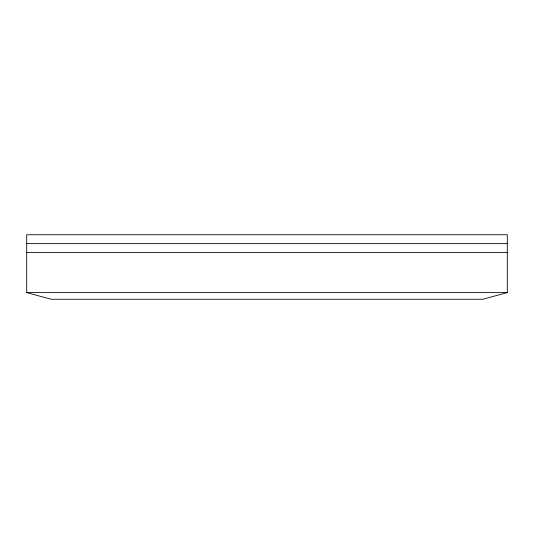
<?xml version="1.0" encoding="UTF-8"?>
<svg xmlns="http://www.w3.org/2000/svg" width="534" height="534" viewBox="0 0 534 534"><rect width="100%" height="100%" fill="white"/><g stroke="black" fill="none" stroke-linecap="round" stroke-linejoin="round"><path stroke-width="0.8" d="M507.3 292.585L482.823 299.26L51.177 299.26L26.7 292.585L26.7 234.74L507.3 234.74L507.3 292.585L26.7 292.585M26.7 243.637L507.3 243.637M26.7 252.535L507.3 252.535"/></g></svg>
